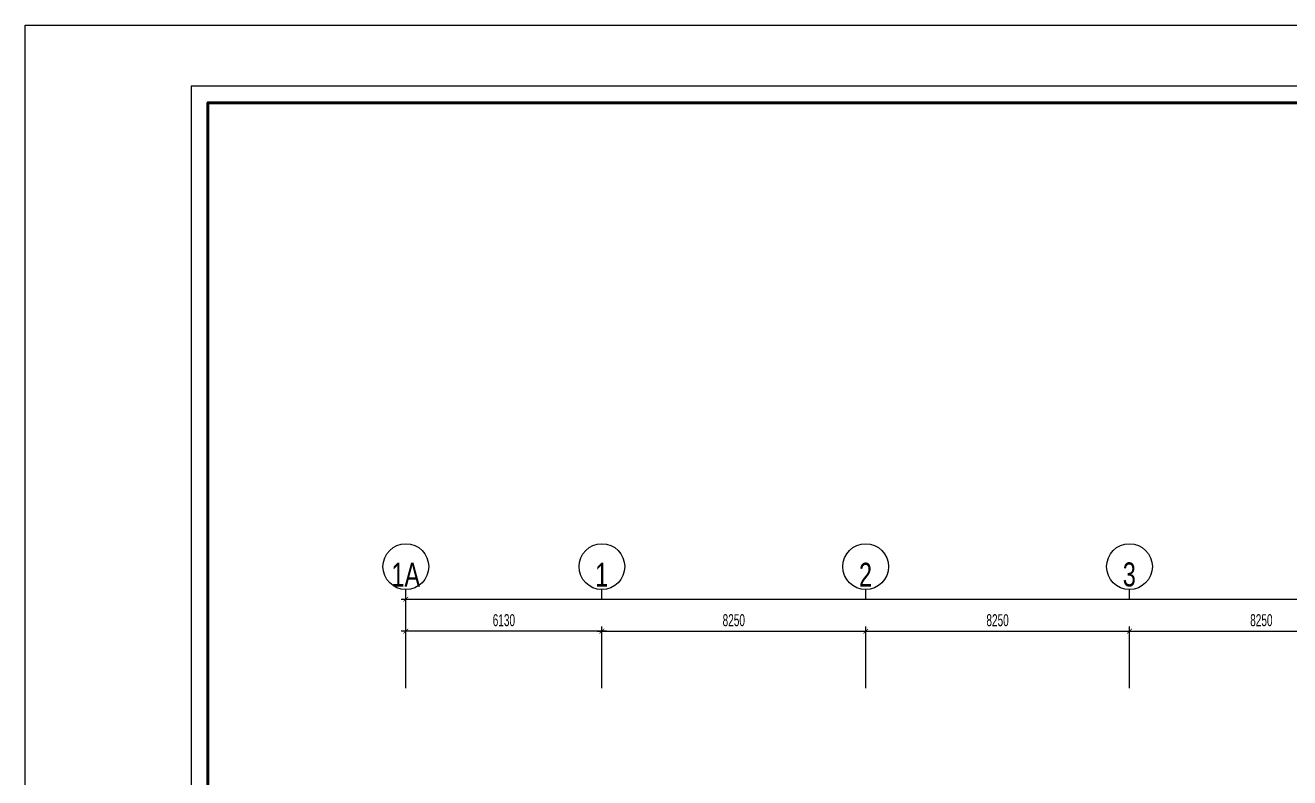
# Model space of a CAD drawing. Extents: x 1719887 to 1865417, y -150890 to 59748.
# Drawn here: x 1719887 to 1759431, y 36225 to 59748 of the extents above; entities that cross this region are included whole.
import ezdxf

# ---------------------------------------------------------------- set-up
doc = ezdxf.new("R2010")
doc.units = 0
doc.header["$LTSCALE"] = 1000
doc.header["$MEASUREMENT"] = 0
doc.header["$PDMODE"] = 3
doc.layers.get('0').update_dxf_attribs({"linetype": 'CONTINUOUS'})
doc.layers.get('Defpoints').update_dxf_attribs({"linetype": 'CONTINUOUS'})
for name, color, linetype in [('CDC-KHUNGTEN', 7, 'CONTINUOUS'), ('CDC.02.DIM', 1, 'CONTINUOUS'), ('CDC.06.TEXT', 2, 'CONTINUOUS'), ('KCS_CHI', 1, 'CONTINUOUS')]:
    doc.layers.add(name, color=color, linetype=linetype)
doc.styles.add('ARIAL', font='arial.ttf', dxfattribs={"width": 0.6})
doc.dimstyles.new('D150', dxfattribs={"dimscale": 150, "dimtxt": 2.5, "dimasz": 1, "dimexe": 1, "dimexo": 0, "dimgap": 1, "dimtad": 1, "dimdec": 0, "dimdsep": 46, "dimtxsty": 'ARIAL', "dimblk": 'ARCHTICK', "dimcen": 1, "dimdle": 1, "dimclrd": 1, "dimclre": 1, "dimclrt": 2, "dimadec": 0, "dimazin": 0, "dimtfac": 0.00072, "dimtdec": 0, "dimtix": 1, "dimtmove": 2, "dimatfit": 3, "dimldrblk": 'ARCHTICK', "dimfxl": 1, "dimtolj": 1, "dimlwd": -1, "dimlwe": -1, "dimarcsym": 0})

# ---------------------------------------------------------------- blocks, each defined once
blk = doc.blocks.new('_ARCHTICK')
at = {"color": 0, "linetype": 'ByBlock', "const_width": 0.15}
blk.add_lwpolyline([(-0.5, -0.5), (0.5, 0.5)], dxfattribs=at)
blk = doc.blocks.new('*D1012')
at = {"layer": 'CDC.02.DIM', "color": 1, "transparency": 16777216}
for p, q in [((1737770, 40806), (1746320, 40806)), ((1737920, 39026), (1737920, 40956)), ((1746170, 39026), (1746170, 40956))]:
    blk.add_line(p, q, dxfattribs=at)
at = {"layer": 'Defpoints', "color": 0, "transparency": 16777216}
for p in [(1746170, 40806), (1737920, 39026), (1746170, 39026)]:
    blk.add_point(p, dxfattribs=at)
at = {"layer": 'CDC.02.DIM', "color": 1, "transparency": 16777216, "xscale": 150, "yscale": 150, "zscale": 150, "rotation": 180}
blk.add_blockref('_ARCHTICK', (1737920, 40806), dxfattribs=at)
at = {"layer": 'CDC.02.DIM', "color": 1, "transparency": 16777216, "xscale": 150, "yscale": 150, "zscale": 150}
blk.add_blockref('_ARCHTICK', (1746170, 40806), dxfattribs=at)
at = {"layer": 'CDC.02.DIM', "color": 2, "transparency": 16777216, "insert": (1742045, 41147), "char_height": 375, "attachment_point": 5, "style": 'ARIAL'}
blk.add_mtext('\\A1;8250', dxfattribs=at)
blk = doc.blocks.new('*D1013')
at = {"layer": 'CDC.02.DIM', "color": 1, "transparency": 16777216}
for p, q in [((1746020, 40806), (1754570, 40806)), ((1746170, 39026), (1746170, 40956)), ((1754420, 39026), (1754420, 40956))]:
    blk.add_line(p, q, dxfattribs=at)
at = {"layer": 'Defpoints', "color": 0, "transparency": 16777216}
for p in [(1754420, 40806), (1746170, 39026), (1754420, 39026)]:
    blk.add_point(p, dxfattribs=at)
at = {"layer": 'CDC.02.DIM', "color": 1, "transparency": 16777216, "xscale": 150, "yscale": 150, "zscale": 150, "rotation": 180}
blk.add_blockref('_ARCHTICK', (1746170, 40806), dxfattribs=at)
at = {"layer": 'CDC.02.DIM', "color": 1, "transparency": 16777216, "xscale": 150, "yscale": 150, "zscale": 150}
blk.add_blockref('_ARCHTICK', (1754420, 40806), dxfattribs=at)
at = {"layer": 'CDC.02.DIM', "color": 2, "transparency": 16777216, "insert": (1750295, 41147), "char_height": 375, "attachment_point": 5, "style": 'ARIAL'}
blk.add_mtext('\\A1;8250', dxfattribs=at)
blk = doc.blocks.new('*D1014')
at = {"layer": 'CDC.02.DIM', "color": 1, "transparency": 16777216}
for p, q in [((1754270, 40806), (1762820, 40806)), ((1754420, 39026), (1754420, 40956)), ((1762670, 39026), (1762670, 40956))]:
    blk.add_line(p, q, dxfattribs=at)
at = {"layer": 'Defpoints', "color": 0, "transparency": 16777216}
for p in [(1762670, 40806), (1754420, 39026), (1762670, 39026)]:
    blk.add_point(p, dxfattribs=at)
at = {"layer": 'CDC.02.DIM', "color": 1, "transparency": 16777216, "xscale": 150, "yscale": 150, "zscale": 150, "rotation": 180}
blk.add_blockref('_ARCHTICK', (1754420, 40806), dxfattribs=at)
at = {"layer": 'CDC.02.DIM', "color": 1, "transparency": 16777216, "xscale": 150, "yscale": 150, "zscale": 150}
blk.add_blockref('_ARCHTICK', (1762670, 40806), dxfattribs=at)
at = {"layer": 'CDC.02.DIM', "color": 2, "transparency": 16777216, "insert": (1758545, 41147), "char_height": 375, "attachment_point": 5, "style": 'ARIAL'}
blk.add_mtext('\\A1;8250', dxfattribs=at)
blk = doc.blocks.new('*D1016')
at = {"layer": 'CDC.02.DIM', "color": 1, "transparency": 16777216}
for p, q in [((1731790, 39026), (1731790, 41956)), ((1835720, 39026), (1835720, 41956)), ((1731640, 41806), (1835870, 41806))]:
    blk.add_line(p, q, dxfattribs=at)
at = {"layer": 'Defpoints', "color": 0, "transparency": 16777216}
for p in [(1835720, 41806), (1731790, 39026), (1835720, 39026)]:
    blk.add_point(p, dxfattribs=at)
at = {"layer": 'CDC.02.DIM', "color": 1, "transparency": 16777216, "xscale": 150, "yscale": 150, "zscale": 150, "rotation": 180}
blk.add_blockref('_ARCHTICK', (1731790, 41806), dxfattribs=at)
at = {"layer": 'CDC.02.DIM', "color": 1, "transparency": 16777216, "xscale": 150, "yscale": 150, "zscale": 150}
blk.add_blockref('_ARCHTICK', (1835720, 41806), dxfattribs=at)
at = {"layer": 'CDC.02.DIM', "color": 2, "transparency": 16777216, "insert": (1783755, 42147), "char_height": 375, "attachment_point": 5, "style": 'ARIAL'}
blk.add_mtext('\\A1;103930', dxfattribs=at)
blk = doc.blocks.new('*D1020')
at = {"layer": 'CDC.02.DIM', "color": 1, "transparency": 16777216}
for p, q in [((1738070, 40806), (1731640, 40806)), ((1731790, 39026), (1731790, 40956)), ((1737920, 39026), (1737920, 40956))]:
    blk.add_line(p, q, dxfattribs=at)
at = {"layer": 'Defpoints', "color": 0, "transparency": 16777216}
for p in [(1731790, 40806), (1731790, 39026), (1737920, 39026)]:
    blk.add_point(p, dxfattribs=at)
at = {"layer": 'CDC.02.DIM', "color": 1, "transparency": 16777216, "xscale": 150, "yscale": 150, "zscale": 150, "rotation": 180}
blk.add_blockref('_ARCHTICK', (1731790, 40806), dxfattribs=at)
at = {"layer": 'CDC.02.DIM', "color": 1, "transparency": 16777216, "xscale": 150, "yscale": 150, "zscale": 150}
blk.add_blockref('_ARCHTICK', (1737920, 40806), dxfattribs=at)
at = {"layer": 'CDC.02.DIM', "color": 2, "transparency": 16777216, "insert": (1734855, 41147), "char_height": 375, "attachment_point": 5, "style": 'ARIAL'}
blk.add_mtext('\\A1;6130', dxfattribs=at)
blk = doc.blocks.new('*D1011')
at = {"layer": 'CDC.02.DIM', "color": 1, "transparency": 16777216}
for p, q in [((1731790, 39026), (1731790, 41956)), ((1835720, 39026), (1835720, 41956)), ((1731640, 41806), (1835870, 41806))]:
    blk.add_line(p, q, dxfattribs=at)
at = {"layer": 'Defpoints', "color": 0, "transparency": 16777216}
for p in [(1835720, 41806), (1731790, 39026), (1835720, 39026)]:
    blk.add_point(p, dxfattribs=at)
at = {"layer": 'CDC.02.DIM', "color": 1, "transparency": 16777216, "xscale": 150, "yscale": 150, "zscale": 150, "rotation": 180}
blk.add_blockref('_ARCHTICK', (1731790, 41806), dxfattribs=at)
at = {"layer": 'CDC.02.DIM', "color": 1, "transparency": 16777216, "xscale": 150, "yscale": 150, "zscale": 150}
blk.add_blockref('_ARCHTICK', (1835720, 41806), dxfattribs=at)
at = {"layer": 'CDC.02.DIM', "color": 2, "transparency": 16777216, "insert": (1783755, 42147), "char_height": 375, "attachment_point": 5, "style": 'ARIAL'}
blk.add_mtext('\\A1;103930', dxfattribs=at)
blk = doc.blocks.new('KHUNG TEN')
at = {"layer": 'CDC-KHUNGTEN', "color": 8}
blk.add_lwpolyline([(75096, 1100), (83000, 1100), (83000, 58300), (3000, 58300), (3000, 1100), (75096, 1100)], dxfattribs=at)
at = {"layer": 'CDC-KHUNGTEN', "color": 255, "lineweight": 60}
blk.add_lwpolyline([(74900, 1400), (74900, 58000), (3300, 58000), (3300, 1400), (74900, 1400)], close=True, dxfattribs=at)
at = {"layer": 'Defpoints', "color": 1, "ltscale": 0.2}
blk.add_lwpolyline([(0, 0), (0, 59400), (84100, 59400), (84100, 0), (0, 0)], close=True, dxfattribs=at)

msp = doc.modelspace()

# ---------------------------------------------------------------- linework, layer by layer
at = {"layer": 'KCS_CHI'}
for p, q in [((1731789.9, 41805.6), (1731789.9, 42107.5)), ((1737919.9, 41805.6), (1737919.9, 42107.5)), ((1746169.6, 41805.6), (1746169.6, 42107.5)), ((1754419.6, 41805.6), (1754419.6, 42107.5))]:
    msp.add_line(p, q, dxfattribs=at)
for centre in [(1731789.9, 42823.4), (1737919.9, 42823.4), (1746169.6, 42823.4), (1754419.6, 42823.4)]:
    msp.add_circle(centre, 715.9, dxfattribs=at)

# ---------------------------------------------------------------- block references
at = {"layer": 'CDC.06.TEXT', "xscale": 1.730439951605972, "yscale": 1.730439951605972, "zscale": 1.730439951605972}
msp.add_blockref('KHUNG TEN', (1719886.7, -43039.7), dxfattribs=at)

# ---------------------------------------------------------------- texts
at = {"layer": 'CDC.06.TEXT', "char_height": 750, "width": 696.96, "attachment_point": 8, "line_spacing_factor": 0.938532}
for s, insert in [('{\\fArial|b0|i0|c0|p34;\\W0.7;1A}', (1731785.3, 42195.1)), ('{\\fArial|b0|i0|c0|p34;\\W0.7;1}', (1737915.3, 42195.1)), ('{\\fArial|b0|i0|c0|p34;\\W0.7;2}', (1746164.9, 42195.1)), ('{\\fArial|b0|i0|c0|p34;\\W0.7;3}', (1754414.9, 42195.1))]:
    msp.add_mtext(s, dxfattribs=dict(at, insert=insert))

# ---------------------------------------------------------------- dimensions: what is measured, and where the dimension line sits
at = {"layer": 'CDC.02.DIM'}
for base, p1, p2, picture, middle in [((1835719.9, 41805.6), (1731789.9, 39025.8), (1835719.9, 39025.8), '*D1016', (1783754.9, 42147.2)), ((1835719.9, 41805.6), (1731789.9, 39025.8), (1835719.9, 39025.8), '*D1011', (1783754.9, 42147.2)), ((1731789.9, 40805.6), (1737919.9, 39025.8), (1731789.9, 39025.8), '*D1020', (1734854.9, 41147.2)), ((1746169.6, 40805.6), (1737919.9, 39025.8), (1746169.6, 39025.8), '*D1012', (1742044.7, 41147.1)), ((1754419.6, 40805.6), (1746169.6, 39025.8), (1754419.6, 39025.8), '*D1013', (1750294.6, 41147.1)), ((1762669.6, 40805.6), (1754419.6, 39025.8), (1762669.6, 39025.8), '*D1014', (1758544.6, 41147.1))]:
    dim = msp.add_linear_dim(base=base, p1=p1, p2=p2, dimstyle='D150', dxfattribs=at)
    dim.commit()
    dim.dimension.update_dxf_attribs({"geometry": picture, "text_midpoint": middle})

doc.saveas('drawing.dxf')
